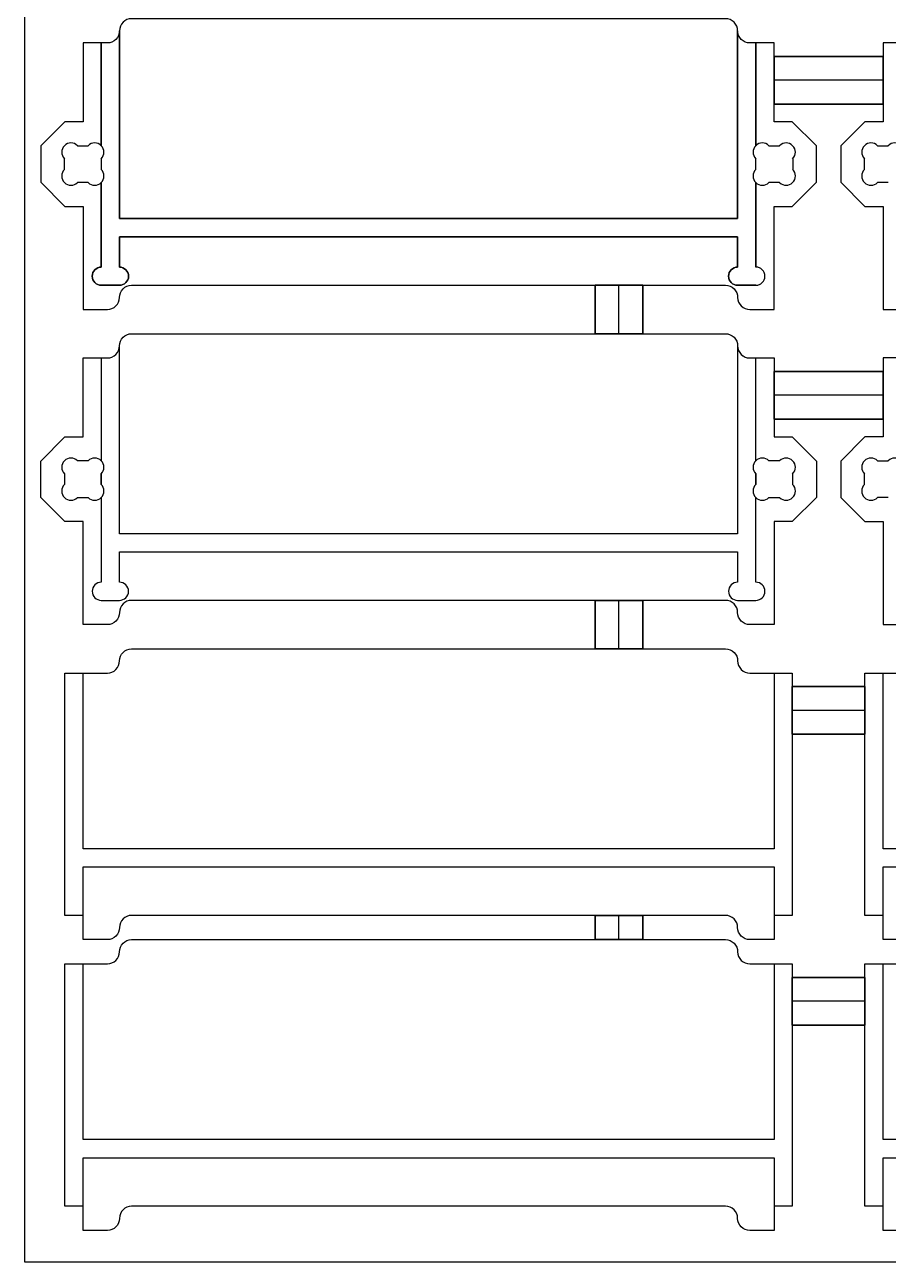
# Model space of a CAD drawing. Extents: x -158 to -62, y -42.7 to 5.3.
# Drawn here: x -158.02 to -140.21, y -42.67 to -17.14 of the extents above; entities that cross this region are included whole.
import ezdxf

# ---------------------------------------------------------------- set-up
doc = ezdxf.new("R2010")
doc.units = 0
doc.header["$MEASUREMENT"] = 0
for name, color, linetype in [('SOLIDS', 4, 'CONTINUOUS'), ('STOCK_PERIMETER', 1, 'CONTINUOUS'), ('TABS', 1, 'CONTINUOUS')]:
    doc.layers.add(name, color=color, linetype=linetype)

msp = doc.modelspace()

# ---------------------------------------------------------------- linework, layer by layer
at = {"layer": 'SOLIDS'}
for p, q in [((-156.07, -21.144, -0.137), (-156.07, -17.269, -0.137)), ((-156.07, -17.269, 0.238), (-156.07, -21.144, 0.238)), ((-156.07, -17.269, -0.137), (-156.07, -17.269, 0.238)), ((-143.32, -21.144, 0.238), (-143.32, -17.269, 0.238)), ((-143.32, -17.269, -0.137), (-143.32, -17.269, 0.238)), ((-143.32, -17.269, -0.137), (-143.32, -21.144, -0.137)), ((-156.82, -17.519, 0.238), (-156.82, -19.144, 0.238)), ((-156.82, -17.519, -0.5), (-156.82, -17.519, 0.238)), ((-156.82, -17.519, -0.5), (-156.82, -19.144, -0.5)), ((-156.445, -17.519, 0.238), (-156.82, -17.519, 0.238)), ((-156.445, -19.639, 0.238), (-156.445, -17.519, 0.238)), ((-156.445, -17.519, 0.238), (-156.445, -17.519, -0.137)), ((-156.445, -17.519, -0.137), (-156.445, -19.639, -0.137)), ((-142.57, -17.519, 0.238), (-142.945, -17.519, 0.238)), ((-142.945, -17.519, 0.238), (-142.945, -19.639, 0.238)), ((-142.945, -17.519, -0.137), (-142.945, -17.519, 0.238)), ((-142.945, -19.639, -0.137), (-142.945, -17.519, -0.137)), ((-142.57, -19.144, 0.238), (-142.57, -17.519, 0.238)), ((-142.57, -19.144, -0.5), (-142.57, -17.519, -0.5)), ((-142.57, -17.519, -0.5), (-142.57, -17.519, 0.238)), ((-140.32, -17.519, 0.238), (-140.32, -19.144, 0.238)), ((-140.32, -17.519, -0.5), (-140.32, -17.519, 0.238)), ((-140.32, -17.519, -0.5), (-140.32, -19.144, -0.5)), ((-139.945, -17.519, 0.238), (-140.32, -17.519, 0.238)), ((-157.195, -19.144, 0.238), (-157.695, -19.644, 0.238)), ((-157.195, -19.144, -0.5), (-157.695, -19.644, -0.5)), ((-156.82, -19.144, 0.238), (-157.195, -19.144, 0.238)), ((-156.82, -19.144, -0.5), (-157.195, -19.144, -0.5)), ((-157.195, -19.144, -0.5), (-157.195, -19.144, 0.238)), ((-156.82, -19.144, -0.5), (-156.82, -19.144, 0.238)), ((-142.195, -19.144, 0.238), (-142.57, -19.144, 0.238)), ((-142.195, -19.144, -0.5), (-142.57, -19.144, -0.5)), ((-142.57, -19.144, -0.5), (-142.57, -19.144, 0.238)), ((-141.695, -19.644, 0.238), (-142.195, -19.144, 0.238)), ((-141.695, -19.644, -0.5), (-142.195, -19.144, -0.5)), ((-142.195, -19.144, -0.5), (-142.195, -19.144, 0.238)), ((-140.695, -19.144, 0.238), (-141.195, -19.644, 0.238)), ((-140.695, -19.144, -0.5), (-141.195, -19.644, -0.5)), ((-140.32, -19.144, 0.238), (-140.695, -19.144, 0.238)), ((-140.32, -19.144, -0.5), (-140.695, -19.144, -0.5)), ((-140.695, -19.144, -0.5), (-140.695, -19.144, 0.238)), ((-140.32, -19.144, -0.5), (-140.32, -19.144, 0.238)), ((-157.695, -19.644, 0.238), (-157.695, -20.394, 0.238)), ((-157.695, -19.644, -0.5), (-157.695, -19.644, 0.238)), ((-157.695, -19.644, -0.5), (-157.695, -20.394, -0.5)), ((-156.937, -19.639, 0.238), (-156.714, -19.639, 0.238)), ((-156.937, -19.639, -0.5), (-156.714, -19.639, -0.5)), ((-156.937, -19.639, 0.238), (-156.937, -19.639, -0.5)), ((-156.714, -19.639, -0.5), (-156.714, -19.639, 0.238)), ((-156.445, -19.639, 0.238), (-156.445, -19.639, -0.137)), ((-142.945, -19.639, -0.137), (-142.945, -19.639, 0.238)), ((-142.677, -19.639, 0.238), (-142.454, -19.639, 0.238)), ((-142.677, -19.639, -0.5), (-142.454, -19.639, -0.5)), ((-142.677, -19.639, 0.238), (-142.677, -19.639, -0.5)), ((-142.454, -19.639, -0.5), (-142.454, -19.639, 0.238)), ((-141.695, -20.394, 0.238), (-141.695, -19.644, 0.238)), ((-141.695, -20.394, -0.5), (-141.695, -19.644, -0.5)), ((-141.695, -19.644, -0.5), (-141.695, -19.644, 0.238)), ((-141.195, -19.644, 0.238), (-141.195, -20.394, 0.238)), ((-141.195, -19.644, -0.5), (-141.195, -19.644, 0.238)), ((-141.195, -19.644, -0.5), (-141.195, -20.394, -0.5)), ((-140.437, -19.639, 0.238), (-140.214, -19.639, 0.238)), ((-140.437, -19.639, -0.5), (-140.214, -19.639, -0.5)), ((-140.437, -19.639, 0.238), (-140.437, -19.639, -0.5)), ((-140.214, -19.639, -0.5), (-140.214, -19.639, 0.238)), ((-157.205, -20.13, 0.238), (-157.205, -19.907, 0.238)), ((-157.205, -20.13, -0.5), (-157.205, -19.907, -0.5)), ((-157.205, -19.907, -0.5), (-157.205, -19.907, 0.238)), ((-156.445, -19.907, -0.5), (-156.445, -20.13, -0.5)), ((-156.445, -19.907, -0.5), (-156.445, -19.907, -0.137)), ((-156.445, -19.907, -0.137), (-156.445, -20.13, -0.137)), ((-142.945, -20.13, -0.5), (-142.945, -19.907, -0.5)), ((-142.945, -19.907, -0.5), (-142.945, -19.907, -0.137)), ((-142.945, -20.13, -0.137), (-142.945, -19.907, -0.137)), ((-142.185, -19.907, 0.238), (-142.185, -20.13, 0.238)), ((-142.185, -19.907, -0.5), (-142.185, -20.13, -0.5)), ((-142.185, -19.907, -0.5), (-142.185, -19.907, 0.238)), ((-140.705, -20.13, 0.238), (-140.705, -19.907, 0.238)), ((-140.705, -20.13, -0.5), (-140.705, -19.907, -0.5)), ((-140.705, -19.907, -0.5), (-140.705, -19.907, 0.238)), ((-157.205, -20.13, -0.5), (-157.205, -20.13, 0.238)), ((-156.445, -20.13, -0.5), (-156.445, -20.13, -0.137)), ((-142.945, -20.13, -0.5), (-142.945, -20.13, -0.137)), ((-142.185, -20.13, -0.5), (-142.185, -20.13, 0.238)), ((-140.705, -20.13, -0.5), (-140.705, -20.13, 0.238)), ((-157.695, -20.394, 0.238), (-157.195, -20.894, 0.238)), ((-157.695, -20.394, -0.5), (-157.695, -20.394, 0.238)), ((-157.695, -20.394, -0.5), (-157.195, -20.894, -0.5)), ((-156.714, -20.399, 0.238), (-156.937, -20.399, 0.238)), ((-156.714, -20.399, -0.5), (-156.937, -20.399, -0.5)), ((-156.937, -20.399, -0.5), (-156.937, -20.399, 0.238)), ((-156.714, -20.399, -0.5), (-156.714, -20.399, 0.238)), ((-156.445, -22.144, 0.238), (-156.445, -20.399, 0.238)), ((-156.445, -20.399, -0.137), (-156.445, -20.399, 0.238)), ((-156.445, -20.399, -0.137), (-156.445, -22.144, -0.137)), ((-142.945, -22.144, -0.137), (-142.945, -20.399, -0.137)), ((-142.945, -20.399, 0.238), (-142.945, -22.144, 0.238)), ((-142.945, -20.399, 0.238), (-142.945, -20.399, -0.137)), ((-142.454, -20.399, 0.238), (-142.677, -20.399, 0.238)), ((-142.454, -20.399, -0.5), (-142.677, -20.399, -0.5)), ((-142.677, -20.399, -0.5), (-142.677, -20.399, 0.238)), ((-142.454, -20.399, -0.5), (-142.454, -20.399, 0.238)), ((-142.195, -20.894, 0.238), (-141.695, -20.394, 0.238)), ((-142.195, -20.894, -0.5), (-141.695, -20.394, -0.5)), ((-141.695, -20.394, -0.5), (-141.695, -20.394, 0.238)), ((-141.195, -20.394, 0.238), (-140.695, -20.894, 0.238)), ((-141.195, -20.394, -0.5), (-141.195, -20.394, 0.238)), ((-141.195, -20.394, -0.5), (-140.695, -20.894, -0.5)), ((-140.214, -20.399, 0.238), (-140.437, -20.399, 0.238)), ((-140.214, -20.399, -0.5), (-140.437, -20.399, -0.5)), ((-140.437, -20.399, -0.5), (-140.437, -20.399, 0.238)), ((-157.195, -20.894, 0.238), (-156.82, -20.894, 0.238)), ((-157.195, -20.894, -0.5), (-157.195, -20.894, 0.238)), ((-157.195, -20.894, -0.5), (-156.82, -20.894, -0.5)), ((-156.82, -20.894, 0.238), (-156.82, -23.019, 0.238)), ((-156.82, -20.894, -0.5), (-156.82, -20.894, 0.238)), ((-156.82, -20.894, -0.5), (-156.82, -23.019, -0.5)), ((-142.57, -20.894, 0.238), (-142.195, -20.894, 0.238)), ((-142.57, -23.019, 0.238), (-142.57, -20.894, 0.238)), ((-142.57, -23.019, -0.5), (-142.57, -20.894, -0.5)), ((-142.57, -20.894, -0.5), (-142.57, -20.894, 0.238)), ((-142.57, -20.894, -0.5), (-142.195, -20.894, -0.5)), ((-142.195, -20.894, -0.5), (-142.195, -20.894, 0.238)), ((-140.695, -20.894, 0.238), (-140.32, -20.894, 0.238)), ((-140.695, -20.894, -0.5), (-140.695, -20.894, 0.238)), ((-140.695, -20.894, -0.5), (-140.32, -20.894, -0.5)), ((-140.32, -20.894, 0.238), (-140.32, -23.019, 0.238)), ((-140.32, -20.894, -0.5), (-140.32, -20.894, 0.238)), ((-140.32, -20.894, -0.5), (-140.32, -23.019, -0.5)), ((-143.32, -21.144, -0.137), (-156.07, -21.144, -0.137)), ((-156.07, -21.144, -0.137), (-156.07, -21.144, 0.238)), ((-156.07, -21.144, 0.238), (-143.32, -21.144, 0.238)), ((-143.32, -21.144, -0.137), (-143.32, -21.144, 0.238)), ((-156.07, -22.144, -0.137), (-156.07, -21.519, -0.137)), ((-156.07, -21.519, -0.137), (-156.07, -21.519, 0.238)), ((-156.07, -21.519, -0.137), (-143.32, -21.519, -0.137)), ((-156.07, -21.519, 0.238), (-156.07, -22.144, 0.238)), ((-143.32, -21.519, 0.238), (-156.07, -21.519, 0.238)), ((-143.32, -21.519, -0.137), (-143.32, -21.519, 0.238)), ((-143.32, -21.519, -0.137), (-143.32, -22.144, -0.137)), ((-143.32, -22.144, 0.238), (-143.32, -21.519, 0.238)), ((-156.445, -22.144, -0.137), (-156.445, -22.144, 0.238)), ((-156.07, -22.144, -0.137), (-156.07, -22.144, 0.238)), ((-143.32, -22.144, -0.137), (-143.32, -22.144, 0.238)), ((-142.945, -22.144, -0.137), (-142.945, -22.144, 0.238)), ((-155.82, -22.519, 0.238), (-155.82, -22.519, -0.5)), ((-142.945, -22.519, 0.238), (-142.945, -22.519, -0.137)), ((-156.82, -23.019, -0.5), (-156.82, -23.019, 0.238)), ((-142.57, -23.019, -0.5), (-142.57, -23.019, 0.238)), ((-140.32, -23.019, -0.5), (-140.32, -23.019, 0.238)), ((-156.07, -27.644, -0.137), (-156.07, -23.769, -0.137)), ((-156.07, -27.644, 0.238), (-156.07, -23.769, 0.238)), ((-156.07, -23.769, -0.137), (-156.07, -23.769, 0.238)), ((-143.32, -23.769, 0.238), (-143.32, -27.644, 0.238)), ((-143.32, -23.769, -0.137), (-143.32, -23.769, 0.238)), ((-143.32, -23.769, -0.137), (-143.32, -27.644, -0.137)), ((-156.82, -24.019, 0.238), (-156.445, -24.019, 0.238)), ((-156.82, -25.644, 0.238), (-156.82, -24.019, 0.238)), ((-156.82, -25.644, -0.5), (-156.82, -24.019, -0.5)), ((-156.82, -24.019, 0.238), (-156.82, -24.019, -0.5)), ((-156.445, -24.019, 0.238), (-156.445, -26.139, 0.238)), ((-156.445, -24.019, -0.137), (-156.445, -24.019, 0.238)), ((-156.445, -24.019, -0.137), (-156.445, -26.139, -0.137)), ((-142.945, -26.139, 0.238), (-142.945, -24.019, 0.238)), ((-142.945, -24.019, 0.238), (-142.945, -24.019, -0.137)), ((-142.945, -24.019, 0.238), (-142.57, -24.019, 0.238)), ((-142.945, -26.139, -0.137), (-142.945, -24.019, -0.137)), ((-142.57, -24.019, 0.238), (-142.57, -25.644, 0.238)), ((-142.57, -24.019, -0.5), (-142.57, -25.644, -0.5)), ((-142.57, -24.019, 0.238), (-142.57, -24.019, -0.5)), ((-140.32, -24.019, 0.238), (-140.32, -25.644, 0.238)), ((-140.32, -24.019, -0.5), (-140.32, -24.019, 0.238)), ((-140.32, -24.019, -0.5), (-140.32, -25.644, -0.5)), ((-139.945, -24.019, 0.238), (-140.32, -24.019, 0.238)), ((-157.695, -26.144, 0.238), (-157.195, -25.644, 0.238)), ((-157.695, -26.144, -0.5), (-157.195, -25.644, -0.5)), ((-157.195, -25.644, 0.238), (-156.82, -25.644, 0.238)), ((-157.195, -25.644, -0.5), (-156.82, -25.644, -0.5)), ((-157.195, -25.644, 0.238), (-157.195, -25.644, -0.5)), ((-156.82, -25.644, 0.238), (-156.82, -25.644, -0.5)), ((-142.57, -25.644, 0.238), (-142.195, -25.644, 0.238)), ((-142.57, -25.644, -0.5), (-142.195, -25.644, -0.5)), ((-142.57, -25.644, 0.238), (-142.57, -25.644, -0.5)), ((-142.195, -25.644, 0.238), (-141.695, -26.144, 0.238)), ((-142.195, -25.644, -0.5), (-141.695, -26.144, -0.5)), ((-142.195, -25.644, 0.238), (-142.195, -25.644, -0.5)), ((-140.695, -25.644, 0.238), (-141.195, -26.144, 0.238)), ((-140.695, -25.644, -0.5), (-141.195, -26.144, -0.5)), ((-140.32, -25.644, 0.238), (-140.695, -25.644, 0.238)), ((-140.32, -25.644, -0.5), (-140.695, -25.644, -0.5)), ((-140.695, -25.644, -0.5), (-140.695, -25.644, 0.238)), ((-140.32, -25.644, -0.5), (-140.32, -25.644, 0.238)), ((-157.695, -26.894, 0.238), (-157.695, -26.144, 0.238)), ((-157.695, -26.894, -0.5), (-157.695, -26.144, -0.5)), ((-157.695, -26.144, 0.238), (-157.695, -26.144, -0.5)), ((-156.714, -26.139, 0.238), (-156.937, -26.139, 0.238)), ((-156.714, -26.139, -0.5), (-156.937, -26.139, -0.5)), ((-156.937, -26.139, 0.238), (-156.937, -26.139, -0.5)), ((-156.714, -26.139, -0.5), (-156.714, -26.139, 0.238)), ((-156.445, -26.139, 0.238), (-156.445, -26.139, -0.137)), ((-142.945, -26.139, -0.137), (-142.945, -26.139, 0.238)), ((-142.454, -26.139, 0.238), (-142.677, -26.139, 0.238)), ((-142.454, -26.139, -0.5), (-142.677, -26.139, -0.5)), ((-142.677, -26.139, 0.238), (-142.677, -26.139, -0.5)), ((-142.454, -26.139, -0.5), (-142.454, -26.139, 0.238)), ((-141.695, -26.144, 0.238), (-141.695, -26.894, 0.238)), ((-141.695, -26.144, -0.5), (-141.695, -26.894, -0.5)), ((-141.695, -26.144, 0.238), (-141.695, -26.144, -0.5)), ((-141.195, -26.144, 0.238), (-141.195, -26.894, 0.238)), ((-141.195, -26.144, -0.5), (-141.195, -26.144, 0.238)), ((-141.195, -26.144, -0.5), (-141.195, -26.894, -0.5)), ((-140.437, -26.139, 0.238), (-140.214, -26.139, 0.238)), ((-140.437, -26.139, -0.5), (-140.214, -26.139, -0.5)), ((-140.437, -26.139, 0.238), (-140.437, -26.139, -0.5)), ((-140.214, -26.139, -0.5), (-140.214, -26.139, 0.238)), ((-157.205, -26.407, 0.238), (-157.205, -26.63, 0.238)), ((-157.205, -26.407, -0.5), (-157.205, -26.63, -0.5)), ((-157.205, -26.407, -0.5), (-157.205, -26.407, 0.238)), ((-156.445, -26.63, -0.5), (-156.445, -26.407, -0.5)), ((-156.445, -26.407, -0.5), (-156.445, -26.407, -0.137)), ((-156.445, -26.407, -0.137), (-156.445, -26.63, -0.137)), ((-142.945, -26.407, -0.5), (-142.945, -26.63, -0.5)), ((-142.945, -26.407, -0.5), (-142.945, -26.407, -0.137)), ((-142.945, -26.63, -0.137), (-142.945, -26.407, -0.137)), ((-142.185, -26.63, 0.238), (-142.185, -26.407, 0.238)), ((-142.185, -26.63, -0.5), (-142.185, -26.407, -0.5)), ((-142.185, -26.407, -0.5), (-142.185, -26.407, 0.238)), ((-140.705, -26.63, 0.238), (-140.705, -26.407, 0.238)), ((-140.705, -26.63, -0.5), (-140.705, -26.407, -0.5)), ((-140.705, -26.407, -0.5), (-140.705, -26.407, 0.238)), ((-157.205, -26.63, -0.5), (-157.205, -26.63, 0.238)), ((-156.445, -26.63, -0.5), (-156.445, -26.63, -0.137)), ((-142.945, -26.63, -0.5), (-142.945, -26.63, -0.137)), ((-142.185, -26.63, -0.5), (-142.185, -26.63, 0.238)), ((-140.705, -26.63, -0.5), (-140.705, -26.63, 0.238)), ((-157.195, -27.394, 0.238), (-157.695, -26.894, 0.238)), ((-157.195, -27.394, -0.5), (-157.695, -26.894, -0.5)), ((-157.695, -26.894, 0.238), (-157.695, -26.894, -0.5)), ((-156.937, -26.899, 0.238), (-156.714, -26.899, 0.238)), ((-156.937, -26.899, -0.5), (-156.714, -26.899, -0.5)), ((-156.937, -26.899, -0.5), (-156.937, -26.899, 0.238)), ((-156.714, -26.899, -0.5), (-156.714, -26.899, 0.238)), ((-156.445, -26.899, 0.238), (-156.445, -28.644, 0.238)), ((-156.445, -26.899, -0.137), (-156.445, -26.899, 0.238)), ((-156.445, -26.899, -0.137), (-156.445, -28.644, -0.137)), ((-142.945, -28.644, -0.137), (-142.945, -26.899, -0.137)), ((-142.945, -28.644, 0.238), (-142.945, -26.899, 0.238)), ((-142.945, -26.899, 0.238), (-142.945, -26.899, -0.137)), ((-142.677, -26.899, 0.238), (-142.454, -26.899, 0.238)), ((-142.677, -26.899, -0.5), (-142.454, -26.899, -0.5)), ((-142.677, -26.899, -0.5), (-142.677, -26.899, 0.238)), ((-142.454, -26.899, -0.5), (-142.454, -26.899, 0.238)), ((-141.695, -26.894, 0.238), (-142.195, -27.394, 0.238)), ((-141.695, -26.894, -0.5), (-142.195, -27.394, -0.5)), ((-141.695, -26.894, 0.238), (-141.695, -26.894, -0.5)), ((-141.195, -26.894, 0.238), (-140.695, -27.394, 0.238)), ((-141.195, -26.894, -0.5), (-141.195, -26.894, 0.238)), ((-141.195, -26.894, -0.5), (-140.695, -27.394, -0.5)), ((-140.214, -26.899, 0.238), (-140.437, -26.899, 0.238)), ((-140.214, -26.899, -0.5), (-140.437, -26.899, -0.5)), ((-140.437, -26.899, -0.5), (-140.437, -26.899, 0.238)), ((-156.82, -27.394, 0.238), (-157.195, -27.394, 0.238)), ((-156.82, -27.394, -0.5), (-157.195, -27.394, -0.5)), ((-157.195, -27.394, 0.238), (-157.195, -27.394, -0.5)), ((-156.82, -29.519, 0.238), (-156.82, -27.394, 0.238)), ((-156.82, -29.519, -0.5), (-156.82, -27.394, -0.5)), ((-156.82, -27.394, 0.238), (-156.82, -27.394, -0.5)), ((-142.57, -27.394, 0.238), (-142.57, -29.519, 0.238)), ((-142.195, -27.394, 0.238), (-142.57, -27.394, 0.238)), ((-142.57, -27.394, -0.5), (-142.57, -29.519, -0.5)), ((-142.195, -27.394, -0.5), (-142.57, -27.394, -0.5)), ((-142.57, -27.394, 0.238), (-142.57, -27.394, -0.5)), ((-142.195, -27.394, 0.238), (-142.195, -27.394, -0.5)), ((-140.695, -27.394, 0.238), (-140.32, -27.394, 0.238)), ((-140.695, -27.394, -0.5), (-140.695, -27.394, 0.238)), ((-140.695, -27.394, -0.5), (-140.32, -27.394, -0.5)), ((-140.32, -27.394, 0.238), (-140.32, -29.519, 0.238)), ((-140.32, -27.394, -0.5), (-140.32, -27.394, 0.238)), ((-140.32, -27.394, -0.5), (-140.32, -29.519, -0.5)), ((-143.32, -27.644, -0.137), (-156.07, -27.644, -0.137)), ((-156.07, -27.644, -0.137), (-156.07, -27.644, 0.238)), ((-143.32, -27.644, 0.238), (-156.07, -27.644, 0.238)), ((-143.32, -27.644, -0.137), (-143.32, -27.644, 0.238)), ((-156.07, -28.019, -0.137), (-143.32, -28.019, -0.137)), ((-156.07, -28.644, -0.137), (-156.07, -28.019, -0.137)), ((-156.07, -28.019, 0.238), (-143.32, -28.019, 0.238)), ((-156.07, -28.644, 0.238), (-156.07, -28.019, 0.238)), ((-156.07, -28.019, 0.238), (-156.07, -28.019, -0.137)), ((-143.32, -28.019, -0.137), (-143.32, -28.019, 0.238)), ((-143.32, -28.019, -0.137), (-143.32, -28.644, -0.137)), ((-143.32, -28.019, 0.238), (-143.32, -28.644, 0.238)), ((-156.445, -28.644, -0.137), (-156.445, -28.644, 0.238)), ((-156.07, -28.644, -0.137), (-156.07, -28.644, 0.238)), ((-143.32, -28.644, -0.137), (-143.32, -28.644, 0.238)), ((-142.945, -28.644, -0.137), (-142.945, -28.644, 0.238)), ((-155.82, -29.019, 0.238), (-155.82, -29.019, -0.5)), ((-156.82, -29.519, 0.238), (-156.82, -29.519, -0.5)), ((-142.57, -29.519, 0.238), (-142.57, -29.519, -0.5)), ((-140.32, -29.519, -0.5), (-140.32, -29.519, 0.238)), ((-157.195, -30.519, -0.5), (-157.195, -30.519, -0.137)), ((-157.195, -30.519, -0.5), (-156.32, -30.519, -0.5)), ((-157.195, -35.519, -0.5), (-157.195, -30.519, -0.5)), ((-157.195, -35.519, -0.137), (-157.195, -30.519, -0.137)), ((-157.195, -30.519, -0.137), (-156.82, -30.519, -0.137)), ((-156.82, -34.144, -0.137), (-156.82, -30.519, -0.137)), ((-156.82, -34.144, 0.238), (-156.82, -30.519, 0.238)), ((-156.82, -30.519, 0.238), (-156.82, -30.519, -0.137)), ((-156.82, -30.519, 0.238), (-156.32, -30.519, 0.238)), ((-156.32, -30.519, 0.238), (-156.32, -30.519, -0.5)), ((-143.07, -30.519, 0.238), (-142.57, -30.519, 0.238)), ((-143.07, -30.519, -0.5), (-143.07, -30.519, 0.238)), ((-143.07, -30.519, -0.5), (-142.195, -30.519, -0.5)), ((-142.57, -30.519, 0.238), (-142.57, -34.144, 0.238)), ((-142.57, -30.519, -0.137), (-142.57, -30.519, 0.238)), ((-142.57, -30.519, -0.137), (-142.195, -30.519, -0.137)), ((-142.57, -30.519, -0.137), (-142.57, -34.144, -0.137)), ((-142.195, -30.519, -0.5), (-142.195, -35.519, -0.5)), ((-142.195, -30.519, -0.137), (-142.195, -35.519, -0.137)), ((-142.195, -30.519, -0.137), (-142.195, -30.519, -0.5)), ((-140.695, -30.519, -0.5), (-140.695, -30.519, -0.137)), ((-140.695, -30.519, -0.5), (-139.82, -30.519, -0.5)), ((-140.695, -35.519, -0.5), (-140.695, -30.519, -0.5)), ((-140.695, -35.519, -0.137), (-140.695, -30.519, -0.137)), ((-140.695, -30.519, -0.137), (-140.32, -30.519, -0.137)), ((-140.32, -34.144, -0.137), (-140.32, -30.519, -0.137)), ((-140.32, -34.144, 0.238), (-140.32, -30.519, 0.238)), ((-140.32, -30.519, 0.238), (-140.32, -30.519, -0.137)), ((-140.32, -30.519, 0.238), (-139.82, -30.519, 0.238)), ((-142.57, -34.144, -0.137), (-156.82, -34.144, -0.137)), ((-156.82, -34.144, -0.137), (-156.82, -34.144, 0.238)), ((-142.57, -34.144, 0.238), (-156.82, -34.144, 0.238)), ((-142.57, -34.144, -0.137), (-142.57, -34.144, 0.238)), ((-126.07, -34.144, -0.137), (-140.32, -34.144, -0.137)), ((-140.32, -34.144, -0.137), (-140.32, -34.144, 0.238)), ((-126.07, -34.144, 0.238), (-140.32, -34.144, 0.238)), ((-156.82, -34.519, -0.137), (-142.57, -34.519, -0.137)), ((-156.82, -34.519, 0.238), (-142.57, -34.519, 0.238)), ((-156.82, -35.519, 0.238), (-156.82, -34.519, 0.238)), ((-156.82, -34.519, 0.238), (-156.82, -34.519, -0.137)), ((-156.82, -35.519, -0.137), (-156.82, -34.519, -0.137)), ((-142.57, -34.519, -0.137), (-142.57, -34.519, 0.238)), ((-142.57, -34.519, -0.137), (-142.57, -35.519, -0.137)), ((-142.57, -34.519, 0.238), (-142.57, -35.519, 0.238)), ((-140.32, -34.519, -0.137), (-126.07, -34.519, -0.137)), ((-140.32, -34.519, 0.238), (-126.07, -34.519, 0.238)), ((-140.32, -35.519, 0.238), (-140.32, -34.519, 0.238)), ((-140.32, -34.519, 0.238), (-140.32, -34.519, -0.137)), ((-140.32, -35.519, -0.137), (-140.32, -34.519, -0.137)), ((-156.82, -35.519, -0.5), (-157.195, -35.519, -0.5)), ((-156.82, -35.519, -0.137), (-157.195, -35.519, -0.137)), ((-157.195, -35.519, -0.137), (-157.195, -35.519, -0.5)), ((-156.82, -36.019, -0.5), (-156.82, -35.519, -0.5)), ((-156.82, -35.519, -0.137), (-156.82, -35.519, 0.238)), ((-156.82, -36.019, 0.238), (-156.82, -35.519, 0.238)), ((-156.82, -36.019, -0.137), (-156.82, -35.519, -0.137)), ((-156.82, -35.519, -0.137), (-156.82, -35.519, -0.5)), ((-142.57, -35.519, -0.5), (-142.57, -36.019, -0.5)), ((-142.195, -35.519, -0.5), (-142.57, -35.519, -0.5)), ((-142.57, -35.519, 0.238), (-142.57, -35.519, -0.137)), ((-142.57, -35.519, 0.238), (-142.57, -36.019, 0.238)), ((-142.57, -35.519, -0.137), (-142.57, -36.019, -0.137)), ((-142.195, -35.519, -0.137), (-142.57, -35.519, -0.137)), ((-142.57, -35.519, -0.137), (-142.57, -35.519, -0.5)), ((-142.195, -35.519, -0.137), (-142.195, -35.519, -0.5)), ((-140.32, -35.519, -0.5), (-140.695, -35.519, -0.5)), ((-140.32, -35.519, -0.137), (-140.695, -35.519, -0.137)), ((-140.695, -35.519, -0.137), (-140.695, -35.519, -0.5)), ((-140.32, -36.019, -0.5), (-140.32, -35.519, -0.5)), ((-140.32, -35.519, -0.137), (-140.32, -35.519, 0.238)), ((-140.32, -36.019, 0.238), (-140.32, -35.519, 0.238)), ((-140.32, -36.019, -0.137), (-140.32, -35.519, -0.137)), ((-140.32, -35.519, -0.137), (-140.32, -35.519, -0.5)), ((-156.82, -36.019, 0.238), (-156.82, -36.019, -0.137)), ((-156.82, -36.019, -0.137), (-156.82, -36.019, -0.5)), ((-142.57, -36.019, 0.238), (-142.57, -36.019, -0.137)), ((-142.57, -36.019, -0.137), (-142.57, -36.019, -0.5)), ((-140.32, -36.019, 0.238), (-140.32, -36.019, -0.137)), ((-140.32, -36.019, -0.137), (-140.32, -36.019, -0.5)), ((-157.195, -36.519, -0.5), (-157.195, -36.519, -0.137)), ((-157.195, -36.519, -0.5), (-156.32, -36.519, -0.5)), ((-157.195, -41.519, -0.5), (-157.195, -36.519, -0.5)), ((-157.195, -41.519, -0.137), (-157.195, -36.519, -0.137)), ((-157.195, -36.519, -0.137), (-156.82, -36.519, -0.137)), ((-156.82, -40.144, -0.137), (-156.82, -36.519, -0.137)), ((-156.82, -40.144, 0.238), (-156.82, -36.519, 0.238)), ((-156.82, -36.519, 0.238), (-156.82, -36.519, -0.137)), ((-156.82, -36.519, 0.238), (-156.32, -36.519, 0.238)), ((-156.32, -36.519, 0.238), (-156.32, -36.519, -0.5)), ((-143.07, -36.519, 0.238), (-142.57, -36.519, 0.238)), ((-143.07, -36.519, -0.5), (-143.07, -36.519, 0.238)), ((-143.07, -36.519, -0.5), (-142.195, -36.519, -0.5)), ((-142.57, -36.519, 0.238), (-142.57, -40.144, 0.238)), ((-142.57, -36.519, -0.137), (-142.57, -36.519, 0.238)), ((-142.57, -36.519, -0.137), (-142.195, -36.519, -0.137)), ((-142.57, -36.519, -0.137), (-142.57, -40.144, -0.137)), ((-142.195, -36.519, -0.5), (-142.195, -41.519, -0.5)), ((-142.195, -36.519, -0.137), (-142.195, -41.519, -0.137)), ((-142.195, -36.519, -0.137), (-142.195, -36.519, -0.5)), ((-140.695, -36.519, -0.5), (-140.695, -36.519, -0.137)), ((-140.695, -36.519, -0.5), (-139.82, -36.519, -0.5)), ((-140.695, -41.519, -0.5), (-140.695, -36.519, -0.5)), ((-140.695, -41.519, -0.137), (-140.695, -36.519, -0.137)), ((-140.695, -36.519, -0.137), (-140.32, -36.519, -0.137)), ((-140.32, -40.144, -0.137), (-140.32, -36.519, -0.137)), ((-140.32, -40.144, 0.238), (-140.32, -36.519, 0.238)), ((-140.32, -36.519, 0.238), (-140.32, -36.519, -0.137)), ((-140.32, -36.519, 0.238), (-139.82, -36.519, 0.238)), ((-142.57, -40.144, -0.137), (-156.82, -40.144, -0.137)), ((-156.82, -40.144, -0.137), (-156.82, -40.144, 0.238)), ((-142.57, -40.144, 0.238), (-156.82, -40.144, 0.238)), ((-142.57, -40.144, -0.137), (-142.57, -40.144, 0.238)), ((-126.07, -40.144, -0.137), (-140.32, -40.144, -0.137)), ((-140.32, -40.144, -0.137), (-140.32, -40.144, 0.238)), ((-126.07, -40.144, 0.238), (-140.32, -40.144, 0.238)), ((-156.82, -40.519, -0.137), (-142.57, -40.519, -0.137)), ((-156.82, -40.519, 0.238), (-142.57, -40.519, 0.238)), ((-156.82, -41.519, 0.238), (-156.82, -40.519, 0.238)), ((-156.82, -40.519, 0.238), (-156.82, -40.519, -0.137)), ((-156.82, -41.519, -0.137), (-156.82, -40.519, -0.137)), ((-142.57, -40.519, -0.137), (-142.57, -40.519, 0.238)), ((-142.57, -40.519, -0.137), (-142.57, -41.519, -0.137)), ((-142.57, -40.519, 0.238), (-142.57, -41.519, 0.238)), ((-140.32, -40.519, -0.137), (-126.07, -40.519, -0.137)), ((-140.32, -40.519, 0.238), (-126.07, -40.519, 0.238)), ((-140.32, -41.519, 0.238), (-140.32, -40.519, 0.238)), ((-140.32, -40.519, 0.238), (-140.32, -40.519, -0.137)), ((-140.32, -41.519, -0.137), (-140.32, -40.519, -0.137)), ((-156.82, -41.519, -0.5), (-157.195, -41.519, -0.5)), ((-156.82, -41.519, -0.137), (-157.195, -41.519, -0.137)), ((-157.195, -41.519, -0.137), (-157.195, -41.519, -0.5)), ((-156.82, -42.019, -0.5), (-156.82, -41.519, -0.5)), ((-156.82, -41.519, -0.137), (-156.82, -41.519, 0.238)), ((-156.82, -42.019, 0.238), (-156.82, -41.519, 0.238)), ((-156.82, -42.019, -0.137), (-156.82, -41.519, -0.137)), ((-156.82, -41.519, -0.137), (-156.82, -41.519, -0.5)), ((-142.57, -41.519, -0.5), (-142.57, -42.019, -0.5)), ((-142.195, -41.519, -0.5), (-142.57, -41.519, -0.5)), ((-142.57, -41.519, 0.238), (-142.57, -41.519, -0.137)), ((-142.57, -41.519, 0.238), (-142.57, -42.019, 0.238)), ((-142.57, -41.519, -0.137), (-142.57, -42.019, -0.137)), ((-142.195, -41.519, -0.137), (-142.57, -41.519, -0.137)), ((-142.57, -41.519, -0.137), (-142.57, -41.519, -0.5)), ((-142.195, -41.519, -0.137), (-142.195, -41.519, -0.5)), ((-140.32, -41.519, -0.5), (-140.695, -41.519, -0.5)), ((-140.32, -41.519, -0.137), (-140.695, -41.519, -0.137)), ((-140.695, -41.519, -0.137), (-140.695, -41.519, -0.5)), ((-140.32, -42.019, -0.5), (-140.32, -41.519, -0.5)), ((-140.32, -41.519, -0.137), (-140.32, -41.519, 0.238)), ((-140.32, -42.019, 0.238), (-140.32, -41.519, 0.238)), ((-140.32, -42.019, -0.137), (-140.32, -41.519, -0.137)), ((-140.32, -41.519, -0.137), (-140.32, -41.519, -0.5)), ((-156.82, -42.019, -0.137), (-156.82, -42.019, 0.238)), ((-156.82, -42.019, -0.137), (-156.82, -42.019, -0.5)), ((-142.57, -42.019, -0.137), (-142.57, -42.019, 0.238)), ((-142.57, -42.019, -0.137), (-142.57, -42.019, -0.5)), ((-140.32, -42.019, -0.137), (-140.32, -42.019, 0.238)), ((-140.32, -42.019, -0.137), (-140.32, -42.019, -0.5))]:
    msp.add_line(p, q, dxfattribs=at)
for points in [[(-142.57, -17.519), (-142.945, -17.519), (-143.07, -17.519, -0.414214), (-143.32, -17.269, 0.414214), (-143.57, -17.019), (-155.82, -17.019, 0.414214), (-156.07, -17.269, -0.414214), (-156.32, -17.519), (-156.82, -17.519)], [(-143.32, -17.269, 0.414214), (-143.57, -17.019), (-155.82, -17.019, 0.414214), (-156.07, -17.269)], [(-126.07, -17.519), (-126.445, -17.519), (-126.57, -17.519, -0.414214), (-126.82, -17.269, 0.414214), (-127.07, -17.019), (-139.32, -17.019, 0.414214), (-139.57, -17.269, -0.414214), (-139.82, -17.519), (-140.32, -17.519)], [(-156.07, -17.269, -0.414214), (-156.32, -17.519), (-156.445, -17.519)], [(-142.945, -17.519), (-143.07, -17.519, -0.414214), (-143.32, -17.269)], [(-156.445, -22.144, 1), (-156.445, -22.519), (-156.07, -22.519, 1), (-156.07, -22.144)], [(-156.07, -22.144, -1), (-156.07, -22.519), (-156.445, -22.519, -1), (-156.445, -22.144)], [(-143.32, -22.144, 1), (-143.32, -22.519), (-142.945, -22.519)], [(-142.945, -22.519), (-143.32, -22.519, -1), (-143.32, -22.144)], [(-156.82, -23.019), (-156.32, -23.019, 0.414214), (-156.07, -22.769, -0.414214), (-155.82, -22.519)], [(-156.82, -23.019), (-156.32, -23.019, 0.414214), (-156.07, -22.769, -0.414214), (-155.82, -22.519)], [(-155.82, -22.519), (-143.57, -22.519, -0.414214), (-143.32, -22.769, 0.414214), (-143.07, -23.019), (-142.57, -23.019)], [(-155.82, -22.519), (-143.57, -22.519, -0.414214), (-143.32, -22.769, 0.414214), (-143.07, -23.019), (-142.57, -23.019)], [(-140.32, -23.019), (-139.82, -23.019, 0.414214), (-139.57, -22.769, -0.414214), (-139.32, -22.519)], [(-140.32, -23.019), (-139.82, -23.019, 0.414214), (-139.57, -22.769, -0.414214), (-139.32, -22.519)], [(-156.82, -24.019), (-156.32, -24.019, 0.414214), (-156.07, -23.769, -0.414214), (-155.82, -23.519), (-143.57, -23.519, -0.414214), (-143.32, -23.769, 0.414214), (-143.07, -24.019), (-142.57, -24.019)], [(-156.07, -23.769, -0.414214), (-155.82, -23.519), (-143.57, -23.519, -0.414214), (-143.32, -23.769)], [(-126.07, -24.019), (-126.445, -24.019), (-126.57, -24.019, -0.414214), (-126.82, -23.769, 0.414214), (-127.07, -23.519), (-139.32, -23.519, 0.414214), (-139.57, -23.769, -0.414214), (-139.82, -24.019), (-140.32, -24.019)], [(-156.445, -24.019), (-156.32, -24.019, 0.414214), (-156.07, -23.769)], [(-143.32, -23.769, 0.414213), (-143.07, -24.019), (-142.945, -24.019)], [(-156.445, -28.644, 1), (-156.445, -29.019), (-156.07, -29.019, 1), (-156.07, -28.644)], [(-156.445, -28.644, 1), (-156.445, -29.019), (-156.07, -29.019, 1), (-156.07, -28.644)], [(-143.32, -28.644, 1), (-143.32, -29.019), (-142.945, -29.019, 1), (-142.945, -28.644)], [(-143.32, -28.644, 1), (-143.32, -29.019), (-142.945, -29.019, 1), (-142.945, -28.644)], [(-155.82, -29.019, 0.414214), (-156.07, -29.269, -0.414214), (-156.32, -29.519), (-156.82, -29.519)], [(-155.82, -29.019, 0.414214), (-156.07, -29.269, -0.414214), (-156.32, -29.519), (-156.82, -29.519)], [(-142.57, -29.519), (-143.07, -29.519, -0.414214), (-143.32, -29.269, 0.414214), (-143.57, -29.019), (-155.82, -29.019)], [(-142.57, -29.519), (-143.07, -29.519, -0.414214), (-143.32, -29.269, 0.414214), (-143.57, -29.019), (-155.82, -29.019)], [(-140.32, -29.519), (-139.82, -29.519, 0.414214), (-139.57, -29.269, -0.414214), (-139.32, -29.019)], [(-140.32, -29.519), (-139.82, -29.519, 0.414214), (-139.57, -29.269, -0.414214), (-139.32, -29.019)], [(-156.32, -30.519, 0.414214), (-156.07, -30.269, -0.414214), (-155.82, -30.019), (-143.57, -30.019, -0.414214), (-143.32, -30.269, 0.414214), (-143.07, -30.519)], [(-156.32, -30.519, 0.414214), (-156.07, -30.269, -0.414214), (-155.82, -30.019), (-143.57, -30.019, -0.414214), (-143.32, -30.269, 0.414214), (-143.07, -30.519)], [(-142.57, -36.019), (-143.07, -36.019, -0.414214), (-143.32, -35.769, 0.414214), (-143.57, -35.519), (-155.82, -35.519, 0.414214), (-156.07, -35.769, -0.414214), (-156.32, -36.019), (-156.82, -36.019)], [(-142.57, -36.019), (-143.07, -36.019, -0.414214), (-143.32, -35.769, 0.414214), (-143.57, -35.519), (-155.82, -35.519, 0.414214), (-156.07, -35.769, -0.414214), (-156.32, -36.019), (-156.82, -36.019)], [(-126.07, -36.019), (-126.57, -36.019, -0.414214), (-126.82, -35.769, 0.414214), (-127.07, -35.519), (-139.32, -35.519, 0.414214), (-139.57, -35.769, -0.414214), (-139.82, -36.019), (-140.32, -36.019)], [(-126.07, -36.019), (-126.57, -36.019, -0.414214), (-126.82, -35.769, 0.414214), (-127.07, -35.519), (-139.32, -35.519, 0.414214), (-139.57, -35.769, -0.414214), (-139.82, -36.019), (-140.32, -36.019)], [(-156.32, -36.519, 0.414214), (-156.07, -36.269, -0.414214), (-155.82, -36.019), (-143.57, -36.019, -0.414214), (-143.32, -36.269, 0.414214), (-143.07, -36.519)], [(-156.32, -36.519, 0.414214), (-156.07, -36.269, -0.414214), (-155.82, -36.019), (-143.57, -36.019, -0.414214), (-143.32, -36.269, 0.414214), (-143.07, -36.519)], [(-142.57, -42.019), (-143.07, -42.019, -0.414214), (-143.32, -41.769, 0.414214), (-143.57, -41.519), (-155.82, -41.519, 0.414214), (-156.07, -41.769, -0.414214), (-156.32, -42.019), (-156.82, -42.019)], [(-142.57, -42.019), (-143.07, -42.019, -0.414214), (-143.32, -41.769, 0.414214), (-143.57, -41.519), (-155.82, -41.519, 0.414214), (-156.07, -41.769, -0.414214), (-156.32, -42.019), (-156.82, -42.019)], [(-126.07, -42.019), (-126.57, -42.019, -0.414214), (-126.82, -41.769, 0.414214), (-127.07, -41.519), (-139.32, -41.519, 0.414214), (-139.57, -41.769, -0.414214), (-139.82, -42.019), (-140.32, -42.019)], [(-126.07, -42.019), (-126.57, -42.019, -0.414214), (-126.82, -41.769, 0.414214), (-127.07, -41.519), (-139.32, -41.519, 0.414214), (-139.57, -41.769, -0.414214), (-139.82, -42.019), (-140.32, -42.019)]]:
    msp.add_lwpolyline(points, format="xyb", dxfattribs=at)
for centre, radius, start, end in [((-157.071, -19.773, 0.238), 0.19, 45, 225), ((-157.071, -19.773, -0.5), 0.19, 45, 225), ((-156.58, -19.773, 0.238), 0.19, 45, 135), ((-156.58, -19.773, -0.5), 0.19, 315, 135), ((-156.58, -19.773, -0.137), 0.19, 315, 45), ((-142.811, -19.773, -0.5), 0.19, 45, 225), ((-142.811, -19.773, -0.137), 0.19, 135, 225), ((-142.811, -19.773, 0.238), 0.19, 45, 135), ((-142.32, -19.773, 0.238), 0.19, 315, 135), ((-142.32, -19.773, -0.5), 0.19, 315, 135), ((-140.571, -19.773, 0.238), 0.19, 45, 225), ((-140.571, -19.773, -0.5), 0.19, 45, 225), ((-140.08, -19.773, 0.238), 0.19, 45, 135), ((-140.08, -19.773, -0.5), 0.19, 315, 135), ((-157.071, -20.264, 0.238), 0.19, 135, 315), ((-157.071, -20.264, -0.5), 0.19, 135, 315), ((-156.58, -20.264, -0.5), 0.19, 225, 45), ((-156.58, -20.264, -0.137), 0.19, 315, 45), ((-142.811, -20.264, -0.5), 0.19, 135, 315), ((-142.811, -20.264, -0.137), 0.19, 135, 225), ((-142.32, -20.264, 0.238), 0.19, 225, 45), ((-142.32, -20.264, -0.5), 0.19, 225, 45), ((-140.571, -20.264, 0.238), 0.19, 135, 315), ((-140.571, -20.264, -0.5), 0.19, 135, 315), ((-156.58, -20.264, 0.238), 0.19, 225, 315), ((-142.811, -20.264, 0.238), 0.19, 225, 315), ((-142.945, -22.331, -0.137), 0.187, 270, 90), ((-142.945, -22.331, 0.238), 0.188, 270, 90), ((-157.071, -26.273, 0.238), 0.19, 45, 225), ((-157.071, -26.273, -0.5), 0.19, 45, 225), ((-156.58, -26.273, -0.5), 0.19, 315, 135), ((-156.58, -26.273, 0.238), 0.19, 45, 135), ((-156.58, -26.273, -0.137), 0.19, 315, 45), ((-142.811, -26.273, -0.5), 0.19, 45, 225), ((-142.811, -26.273, -0.137), 0.19, 135, 225), ((-142.811, -26.273, 0.238), 0.19, 45, 135), ((-142.32, -26.273, 0.238), 0.19, 315, 135), ((-142.32, -26.273, -0.5), 0.19, 315, 135), ((-140.571, -26.273, 0.238), 0.19, 45, 225), ((-140.571, -26.273, -0.5), 0.19, 45, 225), ((-140.08, -26.273, -0.5), 0.19, 315, 135), ((-157.071, -26.764, 0.238), 0.19, 135, 315), ((-157.071, -26.764, -0.5), 0.19, 135, 315), ((-156.58, -26.764, -0.5), 0.19, 225, 45), ((-156.58, -26.764, -0.137), 0.19, 315, 45), ((-142.811, -26.764, -0.5), 0.19, 135, 315), ((-142.811, -26.764, -0.137), 0.19, 135, 225), ((-142.32, -26.764, 0.238), 0.19, 225, 45), ((-142.32, -26.764, -0.5), 0.19, 225, 45), ((-140.571, -26.764, 0.238), 0.19, 135, 315), ((-140.571, -26.764, -0.5), 0.19, 135, 315), ((-156.58, -26.764, 0.238), 0.19, 225, 315), ((-142.811, -26.764, 0.238), 0.19, 225, 315)]:
    msp.add_arc(centre, radius, start, end, dxfattribs=at)
at = {"layer": 'STOCK_PERIMETER'}
msp.add_lwpolyline([(-158.023, -42.674), (-158.023, 5.326), (-62.023, 5.326), (-62.023, -42.674)], close=True, dxfattribs=at)
at = {"layer": 'TABS'}
for p, q in [((-142.57, -18.781, -0.5), (-142.57, -17.797, -0.5)), ((-142.57, -17.797, -0.382), (-142.57, -17.797, -0.5)), ((-142.57, -17.797, -0.382), (-142.57, -18.781, -0.382)), ((-140.32, -17.797, -0.5), (-142.57, -17.797, -0.5)), ((-140.32, -17.797, -0.382), (-142.57, -17.797, -0.382)), ((-142.57, -17.797, -0.441), (-140.32, -17.797, -0.441)), ((-140.32, -17.797, -0.5), (-140.32, -18.781, -0.5)), ((-140.32, -17.797, -0.5), (-140.32, -17.797, -0.382)), ((-140.32, -18.781, -0.382), (-140.32, -17.797, -0.382)), ((-140.32, -18.289, -0.5), (-142.57, -18.289, -0.5)), ((-140.32, -18.289, -0.382), (-142.57, -18.289, -0.382)), ((-142.57, -18.331, -0.382), (-142.57, -18.331, -0.5)), ((-140.32, -18.331, -0.382), (-140.32, -18.331, -0.5)), ((-142.57, -18.781, -0.5), (-142.57, -18.781, -0.382)), ((-142.57, -18.781, -0.5), (-140.32, -18.781, -0.5)), ((-142.57, -18.781, -0.382), (-140.32, -18.781, -0.382)), ((-140.32, -18.781, -0.441), (-142.57, -18.781, -0.441)), ((-140.32, -18.781, -0.382), (-140.32, -18.781, -0.5)), ((-146.262, -22.519, -0.5), (-145.278, -22.519, -0.5)), ((-146.262, -22.519, -0.5), (-146.262, -22.519, -0.382)), ((-145.278, -22.519, -0.382), (-146.262, -22.519, -0.382)), ((-146.262, -22.519, -0.5), (-146.262, -23.519, -0.5)), ((-146.262, -22.519, -0.382), (-146.262, -23.519, -0.382)), ((-146.262, -23.519, -0.441), (-146.262, -22.519, -0.441)), ((-145.77, -23.519, -0.5), (-145.77, -22.519, -0.5)), ((-145.77, -23.519, -0.382), (-145.77, -22.519, -0.382)), ((-145.278, -22.519, -0.382), (-145.278, -22.519, -0.5)), ((-145.278, -23.519, -0.5), (-145.278, -22.519, -0.5)), ((-145.278, -23.519, -0.382), (-145.278, -22.519, -0.382)), ((-145.278, -22.519, -0.441), (-145.278, -23.519, -0.441)), ((-145.278, -23.519, -0.382), (-146.262, -23.519, -0.382)), ((-146.262, -23.519, -0.5), (-146.262, -23.519, -0.382)), ((-146.262, -23.519, -0.5), (-145.278, -23.519, -0.5)), ((-145.278, -23.519, -0.382), (-145.278, -23.519, -0.5)), ((-142.57, -24.297, -0.5), (-142.57, -24.297, -0.382)), ((-142.57, -25.281, -0.382), (-142.57, -24.297, -0.382)), ((-142.57, -24.297, -0.5), (-142.57, -25.281, -0.5)), ((-140.32, -24.297, -0.5), (-142.57, -24.297, -0.5)), ((-140.32, -24.297, -0.382), (-142.57, -24.297, -0.382)), ((-142.57, -24.297, -0.441), (-140.32, -24.297, -0.441)), ((-140.32, -24.297, -0.5), (-140.32, -24.297, -0.382)), ((-140.32, -25.281, -0.382), (-140.32, -24.297, -0.382)), ((-140.32, -24.297, -0.5), (-140.32, -25.281, -0.5)), ((-140.32, -24.789, -0.5), (-142.57, -24.789, -0.5)), ((-140.32, -24.789, -0.382), (-142.57, -24.789, -0.382)), ((-142.57, -24.831, -0.382), (-142.57, -24.831, -0.5)), ((-140.32, -24.831, -0.382), (-140.32, -24.831, -0.5)), ((-142.57, -25.281, -0.382), (-142.57, -25.281, -0.5)), ((-142.57, -25.281, -0.5), (-140.32, -25.281, -0.5)), ((-142.57, -25.281, -0.382), (-140.32, -25.281, -0.382)), ((-140.32, -25.281, -0.441), (-142.57, -25.281, -0.441)), ((-140.32, -25.281, -0.382), (-140.32, -25.281, -0.5)), ((-146.262, -29.019, -0.382), (-145.278, -29.019, -0.382)), ((-146.262, -29.019, -0.382), (-146.262, -29.019, -0.5)), ((-146.262, -29.019, -0.5), (-146.262, -30.019, -0.5)), ((-146.262, -29.019, -0.382), (-146.262, -30.019, -0.382)), ((-145.278, -29.019, -0.5), (-146.262, -29.019, -0.5)), ((-146.262, -30.019, -0.441), (-146.262, -29.019, -0.441)), ((-145.77, -30.019, -0.5), (-145.77, -29.019, -0.5)), ((-145.77, -30.019, -0.382), (-145.77, -29.019, -0.382)), ((-145.278, -29.019, -0.5), (-145.278, -29.019, -0.382)), ((-145.278, -30.019, -0.5), (-145.278, -29.019, -0.5)), ((-145.278, -30.019, -0.382), (-145.278, -29.019, -0.382)), ((-145.278, -29.019, -0.441), (-145.278, -30.019, -0.441)), ((-145.278, -30.019, -0.382), (-146.262, -30.019, -0.382)), ((-146.262, -30.019, -0.5), (-146.262, -30.019, -0.382)), ((-146.262, -30.019, -0.5), (-145.278, -30.019, -0.5)), ((-145.278, -30.019, -0.382), (-145.278, -30.019, -0.5)), ((-142.195, -30.797, -0.5), (-142.195, -30.797, -0.382)), ((-142.195, -31.781, -0.382), (-142.195, -30.797, -0.382)), ((-142.195, -30.797, -0.5), (-142.195, -31.781, -0.5)), ((-140.695, -30.797, -0.5), (-142.195, -30.797, -0.5)), ((-140.695, -30.797, -0.382), (-142.195, -30.797, -0.382)), ((-142.195, -30.797, -0.441), (-140.695, -30.797, -0.441)), ((-140.695, -30.797, -0.382), (-140.695, -30.797, -0.5)), ((-140.695, -30.797, -0.382), (-140.695, -31.781, -0.382)), ((-140.695, -31.781, -0.5), (-140.695, -30.797, -0.5)), ((-140.695, -31.289, -0.5), (-142.195, -31.289, -0.5)), ((-140.695, -31.289, -0.382), (-142.195, -31.289, -0.382)), ((-142.195, -31.781, -0.382), (-142.195, -31.781, -0.5)), ((-142.195, -31.781, -0.5), (-140.695, -31.781, -0.5)), ((-142.195, -31.781, -0.382), (-140.695, -31.781, -0.382)), ((-140.695, -31.781, -0.441), (-142.195, -31.781, -0.441)), ((-140.695, -31.781, -0.5), (-140.695, -31.781, -0.382)), ((-146.262, -35.519, -0.382), (-145.278, -35.519, -0.382)), ((-146.262, -35.519, -0.382), (-146.262, -35.519, -0.5)), ((-146.262, -35.519, -0.5), (-146.262, -36.019, -0.5)), ((-146.262, -35.519, -0.382), (-146.262, -36.019, -0.382)), ((-145.278, -35.519, -0.5), (-146.262, -35.519, -0.5)), ((-146.262, -36.019, -0.441), (-146.262, -35.519, -0.441)), ((-145.77, -36.019, -0.5), (-145.77, -35.519, -0.5)), ((-145.77, -36.019, -0.382), (-145.77, -35.519, -0.382)), ((-145.278, -35.519, -0.5), (-145.278, -35.519, -0.382)), ((-145.278, -36.019, -0.5), (-145.278, -35.519, -0.5)), ((-145.278, -36.019, -0.382), (-145.278, -35.519, -0.382)), ((-145.278, -35.519, -0.441), (-145.278, -36.019, -0.441)), ((-145.278, -36.019, -0.382), (-146.262, -36.019, -0.382)), ((-146.262, -36.019, -0.5), (-146.262, -36.019, -0.382)), ((-146.262, -36.019, -0.5), (-145.278, -36.019, -0.5)), ((-145.278, -36.019, -0.382), (-145.278, -36.019, -0.5)), ((-142.195, -36.797, -0.5), (-142.195, -36.797, -0.382)), ((-142.195, -37.781, -0.382), (-142.195, -36.797, -0.382)), ((-142.195, -36.797, -0.5), (-142.195, -37.781, -0.5)), ((-140.695, -36.797, -0.5), (-142.195, -36.797, -0.5)), ((-140.695, -36.797, -0.382), (-142.195, -36.797, -0.382)), ((-142.195, -36.797, -0.441), (-140.695, -36.797, -0.441)), ((-140.695, -37.781, -0.5), (-140.695, -36.797, -0.5)), ((-140.695, -36.797, -0.382), (-140.695, -36.797, -0.5)), ((-140.695, -36.797, -0.382), (-140.695, -37.781, -0.382)), ((-140.695, -37.289, -0.5), (-142.195, -37.289, -0.5)), ((-140.695, -37.289, -0.382), (-142.195, -37.289, -0.382)), ((-142.195, -37.781, -0.382), (-142.195, -37.781, -0.5)), ((-142.195, -37.781, -0.5), (-140.695, -37.781, -0.5)), ((-142.195, -37.781, -0.382), (-140.695, -37.781, -0.382)), ((-140.695, -37.781, -0.441), (-142.195, -37.781, -0.441)), ((-140.695, -37.781, -0.5), (-140.695, -37.781, -0.382))]:
    msp.add_line(p, q, dxfattribs=at)

doc.saveas('drawing.dxf')
